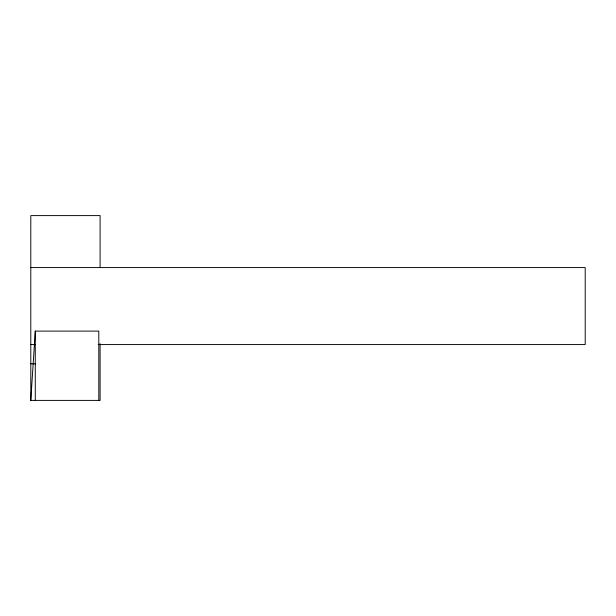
<?xml version="1.0" encoding="UTF-8"?>
<svg xmlns="http://www.w3.org/2000/svg" width="616" height="616" viewBox="0 0 616 616"><rect width="100%" height="100%" fill="white"/><g stroke="black" fill="none" stroke-linecap="round" stroke-linejoin="round"><path stroke-width="0.92" d="M100.1 343.613L100.1 400.4L30.8 400.4L35.274 331.1L98.799 331.1L98.799 400.4M30.8 267.575L585.2 267.575L585.2 344.575L98.175 344.575M30.8 344.575L35.613 344.575M30.8 363.825L35.613 363.825M100.1 267.575L100.1 215.6L30.8 215.6L30.8 400.4M35.274 331.1L35.274 400.4"/></g></svg>
